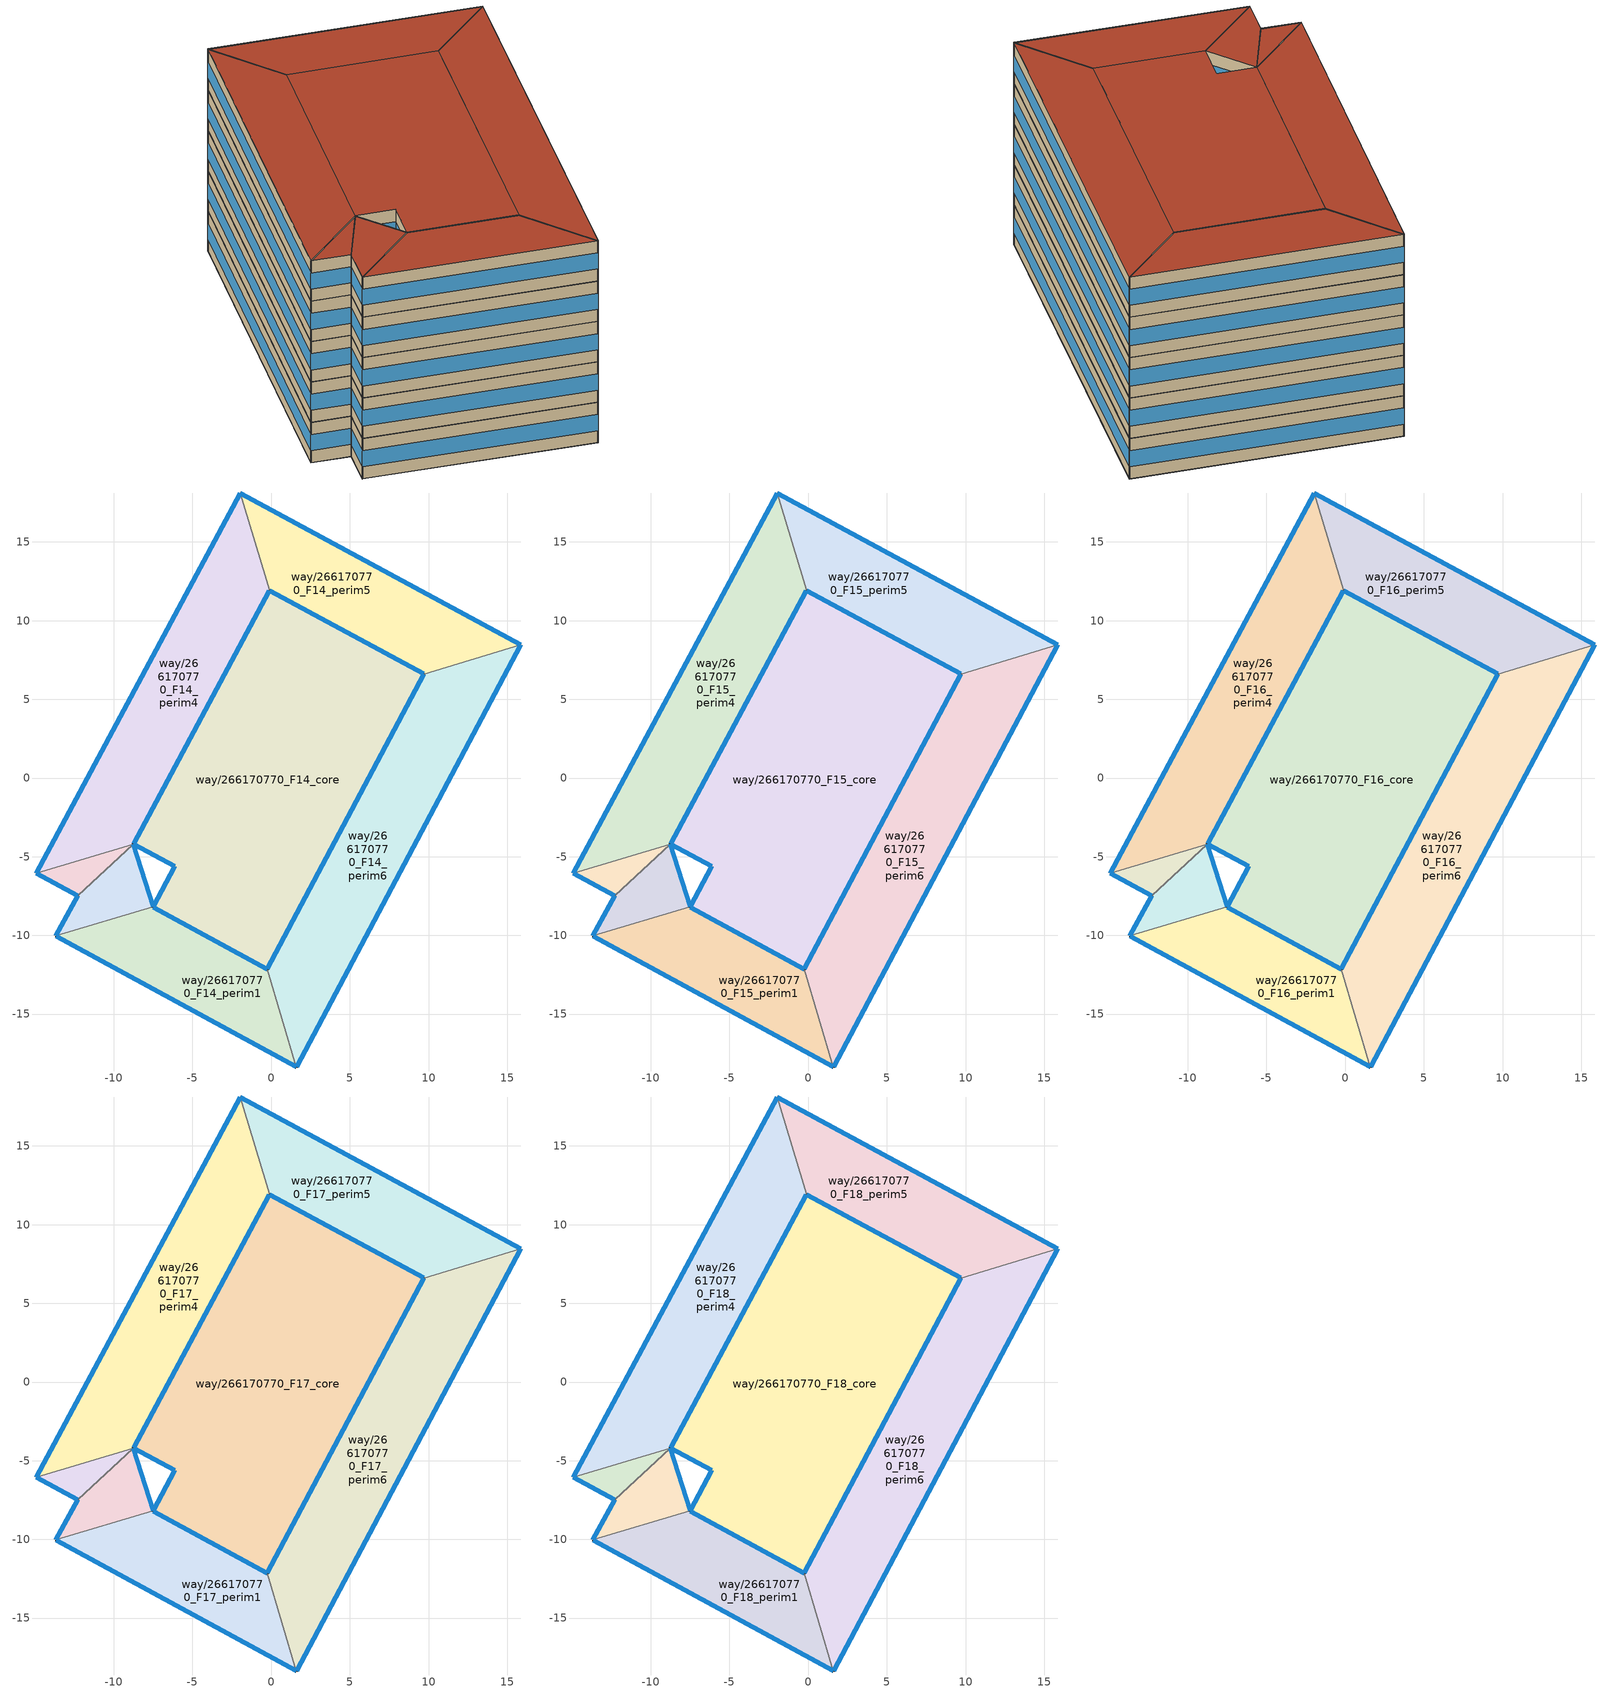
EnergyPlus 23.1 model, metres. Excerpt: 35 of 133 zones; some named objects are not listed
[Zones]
way/266170770_F14_perim1
 floor to way/266170770_F13_perim1 (Floor_Construction): 1.61,-18.36 -0.26,-12.14 -7.5,-8.2 -13.67,-10.04 z49
 wall outside (Wall_Construction): 1.61,-18.36 -13.67,-10.04 / -7.5,-8.2 -0.26,-12.14 z49:52.5
 wall to way/266170770_F14_perim6 (Wall_Construction): -0.26,-12.14 1.61,-18.36 z49:52.5
 wall to way/266170770_F14_perim2 (Wall_Construction): -13.67,-10.04 -7.5,-8.2 z49:52.5
 window (Window_Construction): 1.6,-18.36 -13.67,-10.04 / -7.5,-8.2 -0.26,-12.14 z50.05:51.45
way/266170770_F14_perim2
 floor to way/266170770_F13_perim2 (Floor_Construction): -7.5,-8.2 -8.75,-4.2 -12.3,-7.48 -13.67,-10.04 z49
 wall outside (Wall_Construction): -13.67,-10.04 -12.3,-7.48 / -8.75,-4.2 -7.5,-8.2 z49:52.5
 wall to way/266170770_F14_perim3 (Wall_Construction): -12.3,-7.48 -8.75,-4.2 z49:52.5
 window (Window_Construction): -13.67,-10.04 -12.3,-7.48 / -8.75,-4.2 -7.5,-8.19 z50.05:51.45
way/266170770_F14_perim3
 floor to way/266170770_F13_perim3 (Floor_Construction): -8.75,-4.2 -14.94,-6.07 -12.3,-7.48 z49
 wall outside (Wall_Construction): -12.3,-7.48 -14.94,-6.07 z49:52.5
 wall to way/266170770_F14_perim4 (Wall_Construction): -14.94,-6.07 -8.75,-4.2 z49:52.5
 window (Window_Construction): -12.3,-7.48 -14.94,-6.07 z50.05:51.45
way/266170770_F14_perim4
 floor to way/266170770_F13_perim4 (Floor_Construction): -8.75,-4.2 -0.1,11.91 -1.96,18.11 -14.94,-6.07 z49
 wall outside (Wall_Construction): -14.94,-6.07 -1.96,18.11 / -0.1,11.91 -8.75,-4.2 z49:52.5
 wall to way/266170770_F14_perim5 (Wall_Construction): -1.96,18.11 -0.1,11.91 z49:52.5
 window (Window_Construction): -14.93,-6.05 -1.97,18.1 / -0.11,11.9 -8.74,-4.19 z50.05:51.45
way/266170770_F14_perim5
 floor to way/266170770_F13_perim5 (Floor_Construction): 15.87,8.47 -1.96,18.11 -0.1,11.91 9.7,6.61 z49
 wall outside (Wall_Construction): -1.96,18.11 15.87,8.47 / 9.7,6.61 -0.1,11.91 z49:52.5
 wall to way/266170770_F14_perim6 (Wall_Construction): 15.87,8.47 9.7,6.61 z49:52.5
 window (Window_Construction): -1.95,18.11 15.86,8.47 / 9.7,6.61 -0.1,11.91 z50.05:51.45
way/266170770_F14_perim6
 floor to way/266170770_F13_perim6 (Floor_Construction): 1.61,-18.36 15.87,8.47 9.7,6.61 -0.26,-12.14 z49
 wall outside (Wall_Construction): 15.87,8.47 1.61,-18.36 / -0.26,-12.14 9.7,6.61 z49:52.5
 window (Window_Construction): 15.86,8.46 1.62,-18.35 / -0.25,-12.13 9.7,6.6 z50.05:51.45
way/266170770_F14_core
 floor to way/266170770_F13_core (Floor_Construction): 9.7,6.61 -0.26,-12.14 -7.5,-8.2 -6.12,-5.61 -8.75,-4.2 -0.1,11.91 z49
 wall outside (Wall_Construction): -8.75,-4.2 -6.12,-5.61 -7.5,-8.2 -0.26,-12.14 9.7,6.61 -0.1,11.91 -8.75,-4.2 z49:52.5
 window (Window_Construction): -8.75,-4.2 -6.12,-5.61 / -6.12,-5.61 -7.5,-8.19 / -7.5,-8.2 -0.26,-12.14 / -0.11,11.9 -8.74,-4.19 / 9.7,6.61 -0.1,11.91 / -0.25,-12.13 9.7,6.6 z50.05:51.45
way/266170770_F15_perim1
 floor to way/266170770_F14_perim1 (Floor_Construction): 1.61,-18.36 -0.26,-12.14 -7.5,-8.2 -13.67,-10.04 z52.5
 wall outside (Wall_Construction): 1.61,-18.36 -13.67,-10.04 / -7.5,-8.2 -0.26,-12.14 z52.5:56
 wall to way/266170770_F15_perim6 (Wall_Construction): -0.26,-12.14 1.61,-18.36 z52.5:56
 wall to way/266170770_F15_perim2 (Wall_Construction): -13.67,-10.04 -7.5,-8.2 z52.5:56
 window (Window_Construction): 1.6,-18.36 -13.67,-10.04 / -7.5,-8.2 -0.26,-12.14 z53.55:54.95
way/266170770_F15_perim2
 floor to way/266170770_F14_perim2 (Floor_Construction): -7.5,-8.2 -8.75,-4.2 -12.3,-7.48 -13.67,-10.04 z52.5
 wall outside (Wall_Construction): -13.67,-10.04 -12.3,-7.48 / -8.75,-4.2 -7.5,-8.2 z52.5:56
 wall to way/266170770_F15_perim3 (Wall_Construction): -12.3,-7.48 -8.75,-4.2 z52.5:56
 window (Window_Construction): -13.67,-10.04 -12.3,-7.48 / -8.75,-4.2 -7.5,-8.19 z53.55:54.95
way/266170770_F15_perim3
 floor to way/266170770_F14_perim3 (Floor_Construction): -8.75,-4.2 -14.94,-6.07 -12.3,-7.48 z52.5
 wall outside (Wall_Construction): -12.3,-7.48 -14.94,-6.07 z52.5:56
 wall to way/266170770_F15_perim4 (Wall_Construction): -14.94,-6.07 -8.75,-4.2 z52.5:56
 window (Window_Construction): -12.3,-7.48 -14.94,-6.07 z53.55:54.95
way/266170770_F15_perim4
 floor to way/266170770_F14_perim4 (Floor_Construction): -8.75,-4.2 -0.1,11.91 -1.96,18.11 -14.94,-6.07 z52.5
 wall outside (Wall_Construction): -14.94,-6.07 -1.96,18.11 / -0.1,11.91 -8.75,-4.2 z52.5:56
 wall to way/266170770_F15_perim5 (Wall_Construction): -1.96,18.11 -0.1,11.91 z52.5:56
 window (Window_Construction): -14.93,-6.05 -1.97,18.1 / -0.11,11.9 -8.74,-4.19 z53.55:54.95
way/266170770_F15_perim5
 floor to way/266170770_F14_perim5 (Floor_Construction): 15.87,8.47 -1.96,18.11 -0.1,11.91 9.7,6.61 z52.5
 wall outside (Wall_Construction): -1.96,18.11 15.87,8.47 / 9.7,6.61 -0.1,11.91 z52.5:56
 wall to way/266170770_F15_perim6 (Wall_Construction): 15.87,8.47 9.7,6.61 z52.5:56
 window (Window_Construction): -1.95,18.11 15.86,8.47 / 9.7,6.61 -0.1,11.91 z53.55:54.95
way/266170770_F15_perim6
 floor to way/266170770_F14_perim6 (Floor_Construction): 1.61,-18.36 15.87,8.47 9.7,6.61 -0.26,-12.14 z52.5
 wall outside (Wall_Construction): 15.87,8.47 1.61,-18.36 / -0.26,-12.14 9.7,6.61 z52.5:56
 window (Window_Construction): 15.86,8.46 1.62,-18.35 / -0.25,-12.13 9.7,6.6 z53.55:54.95
way/266170770_F15_core
 floor to way/266170770_F14_core (Floor_Construction): 9.7,6.61 -0.26,-12.14 -7.5,-8.2 -6.12,-5.61 -8.75,-4.2 -0.1,11.91 z52.5
 wall outside (Wall_Construction): -8.75,-4.2 -6.12,-5.61 -7.5,-8.2 -0.26,-12.14 9.7,6.61 -0.1,11.91 -8.75,-4.2 z52.5:56
 window (Window_Construction): -8.75,-4.2 -6.12,-5.61 / -6.12,-5.61 -7.5,-8.19 / -7.5,-8.2 -0.26,-12.14 / -0.11,11.9 -8.74,-4.19 / 9.7,6.61 -0.1,11.91 / -0.25,-12.13 9.7,6.6 z53.55:54.95
way/266170770_F16_perim1
 floor to way/266170770_F15_perim1 (Floor_Construction): 1.61,-18.36 -0.26,-12.14 -7.5,-8.2 -13.67,-10.04 z56
 wall outside (Wall_Construction): 1.61,-18.36 -13.67,-10.04 / -7.5,-8.2 -0.26,-12.14 z56:59.5
 wall to way/266170770_F16_perim6 (Wall_Construction): -0.26,-12.14 1.61,-18.36 z56:59.5
 wall to way/266170770_F16_perim2 (Wall_Construction): -13.67,-10.04 -7.5,-8.2 z56:59.5
 window (Window_Construction): 1.6,-18.36 -13.67,-10.04 / -7.5,-8.2 -0.26,-12.14 z57.05:58.45
way/266170770_F16_perim2
 floor to way/266170770_F15_perim2 (Floor_Construction): -7.5,-8.2 -8.75,-4.2 -12.3,-7.48 -13.67,-10.04 z56
 wall outside (Wall_Construction): -13.67,-10.04 -12.3,-7.48 / -8.75,-4.2 -7.5,-8.2 z56:59.5
 wall to way/266170770_F16_perim3 (Wall_Construction): -12.3,-7.48 -8.75,-4.2 z56:59.5
 window (Window_Construction): -13.67,-10.04 -12.3,-7.48 / -8.75,-4.2 -7.5,-8.19 z57.05:58.45
way/266170770_F16_perim3
 floor to way/266170770_F15_perim3 (Floor_Construction): -8.75,-4.2 -14.94,-6.07 -12.3,-7.48 z56
 wall outside (Wall_Construction): -12.3,-7.48 -14.94,-6.07 z56:59.5
 wall to way/266170770_F16_perim4 (Wall_Construction): -14.94,-6.07 -8.75,-4.2 z56:59.5
 window (Window_Construction): -12.3,-7.48 -14.94,-6.07 z57.05:58.45
way/266170770_F16_perim4
 floor to way/266170770_F15_perim4 (Floor_Construction): -8.75,-4.2 -0.1,11.91 -1.96,18.11 -14.94,-6.07 z56
 wall outside (Wall_Construction): -14.94,-6.07 -1.96,18.11 / -0.1,11.91 -8.75,-4.2 z56:59.5
 wall to way/266170770_F16_perim5 (Wall_Construction): -1.96,18.11 -0.1,11.91 z56:59.5
 window (Window_Construction): -14.93,-6.05 -1.97,18.1 / -0.11,11.9 -8.74,-4.19 z57.05:58.45
way/266170770_F16_perim5
 floor to way/266170770_F15_perim5 (Floor_Construction): 15.87,8.47 -1.96,18.11 -0.1,11.91 9.7,6.61 z56
 wall outside (Wall_Construction): -1.96,18.11 15.87,8.47 / 9.7,6.61 -0.1,11.91 z56:59.5
 wall to way/266170770_F16_perim6 (Wall_Construction): 15.87,8.47 9.7,6.61 z56:59.5
 window (Window_Construction): -1.95,18.11 15.86,8.47 / 9.7,6.61 -0.1,11.91 z57.05:58.45
way/266170770_F16_perim6
 floor to way/266170770_F15_perim6 (Floor_Construction): 1.61,-18.36 15.87,8.47 9.7,6.61 -0.26,-12.14 z56
 wall outside (Wall_Construction): 15.87,8.47 1.61,-18.36 / -0.26,-12.14 9.7,6.61 z56:59.5
 window (Window_Construction): 15.86,8.46 1.62,-18.35 / -0.25,-12.13 9.7,6.6 z57.05:58.45
way/266170770_F16_core
 floor to way/266170770_F15_core (Floor_Construction): 9.7,6.61 -0.26,-12.14 -7.5,-8.2 -6.12,-5.61 -8.75,-4.2 -0.1,11.91 z56
 wall outside (Wall_Construction): -8.75,-4.2 -6.12,-5.61 -7.5,-8.2 -0.26,-12.14 9.7,6.61 -0.1,11.91 -8.75,-4.2 z56:59.5
 window (Window_Construction): -8.75,-4.2 -6.12,-5.61 / -6.12,-5.61 -7.5,-8.19 / -7.5,-8.2 -0.26,-12.14 / -0.11,11.9 -8.74,-4.19 / 9.7,6.61 -0.1,11.91 / -0.25,-12.13 9.7,6.6 z57.05:58.45
way/266170770_F17_perim1
 floor to way/266170770_F16_perim1 (Floor_Construction): 1.61,-18.36 -0.26,-12.14 -7.5,-8.2 -13.67,-10.04 z59.5
 wall outside (Wall_Construction): 1.61,-18.36 -13.67,-10.04 / -7.5,-8.2 -0.26,-12.14 z59.5:63
 wall to way/266170770_F17_perim6 (Wall_Construction): -0.26,-12.14 1.61,-18.36 z59.5:63
 wall to way/266170770_F17_perim2 (Wall_Construction): -13.67,-10.04 -7.5,-8.2 z59.5:63
 window (Window_Construction): 1.6,-18.36 -13.67,-10.04 / -7.5,-8.2 -0.26,-12.14 z60.55:61.95
way/266170770_F17_perim2
 floor to way/266170770_F16_perim2 (Floor_Construction): -7.5,-8.2 -8.75,-4.2 -12.3,-7.48 -13.67,-10.04 z59.5
 wall outside (Wall_Construction): -13.67,-10.04 -12.3,-7.48 / -8.75,-4.2 -7.5,-8.2 z59.5:63
 wall to way/266170770_F17_perim3 (Wall_Construction): -12.3,-7.48 -8.75,-4.2 z59.5:63
 window (Window_Construction): -13.67,-10.04 -12.3,-7.48 / -8.75,-4.2 -7.5,-8.19 z60.55:61.95
way/266170770_F17_perim3
 floor to way/266170770_F16_perim3 (Floor_Construction): -8.75,-4.2 -14.94,-6.07 -12.3,-7.48 z59.5
 wall outside (Wall_Construction): -12.3,-7.48 -14.94,-6.07 z59.5:63
 wall to way/266170770_F17_perim4 (Wall_Construction): -14.94,-6.07 -8.75,-4.2 z59.5:63
 window (Window_Construction): -12.3,-7.48 -14.94,-6.07 z60.55:61.95
way/266170770_F17_perim4
 floor to way/266170770_F16_perim4 (Floor_Construction): -8.75,-4.2 -0.1,11.91 -1.96,18.11 -14.94,-6.07 z59.5
 wall outside (Wall_Construction): -14.94,-6.07 -1.96,18.11 / -0.1,11.91 -8.75,-4.2 z59.5:63
 wall to way/266170770_F17_perim5 (Wall_Construction): -1.96,18.11 -0.1,11.91 z59.5:63
 window (Window_Construction): -14.93,-6.05 -1.97,18.1 / -0.11,11.9 -8.74,-4.19 z60.55:61.95
way/266170770_F17_perim5
 floor to way/266170770_F16_perim5 (Floor_Construction): 15.87,8.47 -1.96,18.11 -0.1,11.91 9.7,6.61 z59.5
 wall outside (Wall_Construction): -1.96,18.11 15.87,8.47 / 9.7,6.61 -0.1,11.91 z59.5:63
 wall to way/266170770_F17_perim6 (Wall_Construction): 15.87,8.47 9.7,6.61 z59.5:63
 window (Window_Construction): -1.95,18.11 15.86,8.47 / 9.7,6.61 -0.1,11.91 z60.55:61.95
way/266170770_F17_perim6
 floor to way/266170770_F16_perim6 (Floor_Construction): 1.61,-18.36 15.87,8.47 9.7,6.61 -0.26,-12.14 z59.5
 wall outside (Wall_Construction): 15.87,8.47 1.61,-18.36 / -0.26,-12.14 9.7,6.61 z59.5:63
 window (Window_Construction): 15.86,8.46 1.62,-18.35 / -0.25,-12.13 9.7,6.6 z60.55:61.95
way/266170770_F17_core
 floor to way/266170770_F16_core (Floor_Construction): 9.7,6.61 -0.26,-12.14 -7.5,-8.2 -6.12,-5.61 -8.75,-4.2 -0.1,11.91 z59.5
 wall outside (Wall_Construction): -8.75,-4.2 -6.12,-5.61 -7.5,-8.2 -0.26,-12.14 9.7,6.61 -0.1,11.91 -8.75,-4.2 z59.5:63
 window (Window_Construction): -8.75,-4.2 -6.12,-5.61 / -6.12,-5.61 -7.5,-8.19 / -7.5,-8.2 -0.26,-12.14 / -0.11,11.9 -8.74,-4.19 / 9.7,6.61 -0.1,11.91 / -0.25,-12.13 9.7,6.6 z60.55:61.95
way/266170770_F18_perim1
 floor to way/266170770_F17_perim1 (Floor_Construction): 1.61,-18.36 -0.26,-12.14 -7.5,-8.2 -13.67,-10.04 z63
 wall outside (Wall_Construction): 1.61,-18.36 -13.67,-10.04 / -7.5,-8.2 -0.26,-12.14 z63:66.5
 wall to way/266170770_F18_perim6 (Wall_Construction): -0.26,-12.14 1.61,-18.36 z63:66.5
 wall to way/266170770_F18_perim2 (Wall_Construction): -13.67,-10.04 -7.5,-8.2 z63:66.5
 window (Window_Construction): 1.6,-18.36 -13.67,-10.04 / -7.5,-8.2 -0.26,-12.14 z64.05:65.45
 roof outside (Roof_Construction): -0.26,-12.14 1.61,-18.36 -13.67,-10.04 -7.5,-8.2 z66.5
way/266170770_F18_perim2
 floor to way/266170770_F17_perim2 (Floor_Construction): -7.5,-8.2 -8.75,-4.2 -12.3,-7.48 -13.67,-10.04 z63
 wall outside (Wall_Construction): -13.67,-10.04 -12.3,-7.48 / -8.75,-4.2 -7.5,-8.2 z63:66.5
 wall to way/266170770_F18_perim3 (Wall_Construction): -12.3,-7.48 -8.75,-4.2 z63:66.5
 window (Window_Construction): -13.67,-10.04 -12.3,-7.48 / -8.75,-4.2 -7.5,-8.19 z64.05:65.45
 roof outside (Roof_Construction): -8.75,-4.2 -7.5,-8.2 -13.67,-10.04 -12.3,-7.48 z66.5
way/266170770_F18_perim3
 floor to way/266170770_F17_perim3 (Floor_Construction): -8.75,-4.2 -14.94,-6.07 -12.3,-7.48 z63
 wall outside (Wall_Construction): -12.3,-7.48 -14.94,-6.07 z63:66.5
 wall to way/266170770_F18_perim4 (Wall_Construction): -14.94,-6.07 -8.75,-4.2 z63:66.5
 window (Window_Construction): -12.3,-7.48 -14.94,-6.07 z64.05:65.45
 roof outside (Roof_Construction): -8.75,-4.2 -12.3,-7.48 -14.94,-6.07 z66.5
way/266170770_F18_perim4
 floor to way/266170770_F17_perim4 (Floor_Construction): -8.75,-4.2 -0.1,11.91 -1.96,18.11 -14.94,-6.07 z63
 wall outside (Wall_Construction): -14.94,-6.07 -1.96,18.11 / -0.1,11.91 -8.75,-4.2 z63:66.5
 wall to way/266170770_F18_perim5 (Wall_Construction): -1.96,18.11 -0.1,11.91 z63:66.5
 window (Window_Construction): -14.93,-6.05 -1.97,18.1 / -0.11,11.9 -8.74,-4.19 z64.05:65.45
 roof outside (Roof_Construction): -1.96,18.11 -0.1,11.91 -8.75,-4.2 -14.94,-6.07 z66.5
way/266170770_F18_perim5
 floor to way/266170770_F17_perim5 (Floor_Construction): 15.87,8.47 -1.96,18.11 -0.1,11.91 9.7,6.61 z63
 wall outside (Wall_Construction): -1.96,18.11 15.87,8.47 / 9.7,6.61 -0.1,11.91 z63:66.5
 wall to way/266170770_F18_perim6 (Wall_Construction): 15.87,8.47 9.7,6.61 z63:66.5
 window (Window_Construction): -1.95,18.11 15.86,8.47 / 9.7,6.61 -0.1,11.91 z64.05:65.45
 roof outside (Roof_Construction): 15.87,8.47 9.7,6.61 -0.1,11.91 -1.96,18.11 z66.5
way/266170770_F18_perim6
 floor to way/266170770_F17_perim6 (Floor_Construction): 1.61,-18.36 15.87,8.47 9.7,6.61 -0.26,-12.14 z63
 wall outside (Wall_Construction): 15.87,8.47 1.61,-18.36 / -0.26,-12.14 9.7,6.61 z63:66.5
 window (Window_Construction): 15.86,8.46 1.62,-18.35 / -0.25,-12.13 9.7,6.6 z64.05:65.45
 roof outside (Roof_Construction): 15.87,8.47 1.61,-18.36 -0.26,-12.14 9.7,6.61 z66.5
way/266170770_F18_core
 floor to way/266170770_F17_core (Floor_Construction): 9.7,6.61 -0.26,-12.14 -7.5,-8.2 -6.12,-5.61 -8.75,-4.2 -0.1,11.91 z63
 wall outside (Wall_Construction): -8.75,-4.2 -6.12,-5.61 -7.5,-8.2 -0.26,-12.14 9.7,6.61 -0.1,11.91 -8.75,-4.2 z63:66.5
 window (Window_Construction): -8.75,-4.2 -6.12,-5.61 / -6.12,-5.61 -7.5,-8.19 / -7.5,-8.2 -0.26,-12.14 / -0.11,11.9 -8.74,-4.19 / 9.7,6.61 -0.1,11.91 / -0.25,-12.13 9.7,6.6 z64.05:65.45
 roof outside (Roof_Construction): -0.26,-12.14 9.7,6.61 -0.1,11.91 -8.75,-4.2 -6.12,-5.61 -7.5,-8.2 z66.5
[Building]
OpenUBEM_Building: North Axis=0; Terrain=City; Solar Distribution=FullExterior
[Site:Location]
New.York-Central.Park.Obs-Belvedere.Castle: Latitude=40.77889; Longitude=-73.9692; Time Zone=-5; Elevation=48
[SizingPeriod:WeatherFileDays]
AnnualSizingPeriod: Begin Month=1; Begin Day of Month=1; End Month=12; End Day of Month=31; Day of Week for Start Day=Monday; Use Weather File Daylight Saving Period=No; Use Weather File Rain and Snow Indicators=No
[SITE:WATERMAINSTEMPERATURE]
Calculation Method=CorrelationFromWeatherFile
[MATERIAL:NOMASS] Roughness=MediumRough; Thermal Absorptance=0.9; Solar Absorptance=0.7; Visible Absorptance=0.7
Name | Thermal Resistance
Roof_Assembly | 3.47222
Wall_Assembly | 1.06838
Floor_Assembly | 1.94932
[WINDOWMATERIAL:SIMPLEGLAZINGSYSTEM]
Window_Material: UFactor=3.236; Solar Heat Gain Coefficient=0.36; Visible Transmittance=0.6
[CONSTRUCTION]
Roof_Construction: Roof_Assembly
Wall_Construction: Wall_Assembly
Floor_Construction: Floor_Assembly
Window_Construction: Window_Material
[ZONE] Type=1; Multiplier=1; Ceiling Height=autocalculate; Volume=autocalculate; Floor Area=autocalculate; Part of Total Floor Area=Yes
way/266170770_F14_perim1; way/266170770_F15_perim1; way/266170770_F16_perim1; way/266170770_F17_perim1; way/266170770_F18_perim1; way/266170770_F14_perim2; way/266170770_F15_perim2; way/266170770_F16_perim2; way/266170770_F17_perim2; way/266170770_F18_perim2; way/266170770_F14_perim3; way/266170770_F15_perim3; way/266170770_F16_perim3; way/266170770_F17_perim3; way/266170770_F18_perim3; way/266170770_F14_perim4; way/266170770_F15_perim4; way/266170770_F16_perim4; way/266170770_F17_perim4; way/266170770_F18_perim4; way/266170770_F14_perim5; way/266170770_F15_perim5; way/266170770_F16_perim5; way/266170770_F17_perim5; way/266170770_F18_perim5; way/266170770_F14_perim6; way/266170770_F15_perim6; way/266170770_F16_perim6; way/266170770_F17_perim6; way/266170770_F18_perim6; way/266170770_F14_core; way/266170770_F15_core; way/266170770_F16_core; way/266170770_F17_core; way/266170770_F18_core
[PEOPLE] Number of People Schedule=Occupancy_Schedule_LargeOffice; Number of People Calculation Method=People/Area; People per Floor Area=0.0538213; Fraction Radiant=0.3; Sensible Heat Fraction=autocalculate; Activity Level Schedule=Activity_Level; Carbon Dioxide Generation Rate=3.82e-08; Enable ASHRAE 55 Comfort Warnings=No; Mean Radiant Temperature Calculation Type=ZoneAveraged; Clothing Insulation Calculation Method=ClothingInsulationSchedule; Cold Stress Temperature Threshold=15.56; Heat Stress Temperature Threshold=30
Name | Zone or ZoneList or Space or SpaceList
People_way/266170770_F14_core | way/266170770_F14_core
People_way/266170770_F15_core | way/266170770_F15_core
People_way/266170770_F16_core | way/266170770_F16_core
People_way/266170770_F17_core | way/266170770_F17_core
People_way/266170770_F18_core | way/266170770_F18_core
People_way/266170770_F14_perim1 | way/266170770_F14_perim1
People_way/266170770_F15_perim1 | way/266170770_F15_perim1
People_way/266170770_F16_perim1 | way/266170770_F16_perim1
People_way/266170770_F17_perim1 | way/266170770_F17_perim1
People_way/266170770_F18_perim1 | way/266170770_F18_perim1
People_way/266170770_F14_perim2 | way/266170770_F14_perim2
People_way/266170770_F15_perim2 | way/266170770_F15_perim2
People_way/266170770_F16_perim2 | way/266170770_F16_perim2
People_way/266170770_F17_perim2 | way/266170770_F17_perim2
People_way/266170770_F18_perim2 | way/266170770_F18_perim2
People_way/266170770_F14_perim3 | way/266170770_F14_perim3
People_way/266170770_F15_perim3 | way/266170770_F15_perim3
People_way/266170770_F16_perim3 | way/266170770_F16_perim3
People_way/266170770_F17_perim3 | way/266170770_F17_perim3
People_way/266170770_F18_perim3 | way/266170770_F18_perim3
People_way/266170770_F14_perim4 | way/266170770_F14_perim4
People_way/266170770_F15_perim4 | way/266170770_F15_perim4
People_way/266170770_F16_perim4 | way/266170770_F16_perim4
People_way/266170770_F17_perim4 | way/266170770_F17_perim4
People_way/266170770_F18_perim4 | way/266170770_F18_perim4
People_way/266170770_F14_perim5 | way/266170770_F14_perim5
People_way/266170770_F15_perim5 | way/266170770_F15_perim5
People_way/266170770_F16_perim5 | way/266170770_F16_perim5
People_way/266170770_F17_perim5 | way/266170770_F17_perim5
People_way/266170770_F18_perim5 | way/266170770_F18_perim5
People_way/266170770_F14_perim6 | way/266170770_F14_perim6
People_way/266170770_F15_perim6 | way/266170770_F15_perim6
People_way/266170770_F16_perim6 | way/266170770_F16_perim6
People_way/266170770_F17_perim6 | way/266170770_F17_perim6
People_way/266170770_F18_perim6 | way/266170770_F18_perim6
[LIGHTS] Schedule=Lighting_Schedule_LargeOffice; Design Level Calculation Method=Watts/Area; Watts per Zone Floor Area=10.76; Return Air Fraction=0; Fraction Radiant=0.42; Fraction Visible=0; Fraction Replaceable=1; EndUse Subcategory=General; Return Air Fraction Calculated from Plenum Temperature=No; Return Air Fraction Function of Plenum Temperature Coefficient 1=0; Return Air Fraction Function of Plenum Temperature Coefficient 2=0
Name | Zone or ZoneList or Space or SpaceList
Lights_way/266170770_F14_core | way/266170770_F14_core
Lights_way/266170770_F15_core | way/266170770_F15_core
Lights_way/266170770_F16_core | way/266170770_F16_core
Lights_way/266170770_F17_core | way/266170770_F17_core
Lights_way/266170770_F18_core | way/266170770_F18_core
Lights_way/266170770_F14_perim1 | way/266170770_F14_perim1
Lights_way/266170770_F15_perim1 | way/266170770_F15_perim1
Lights_way/266170770_F16_perim1 | way/266170770_F16_perim1
Lights_way/266170770_F17_perim1 | way/266170770_F17_perim1
Lights_way/266170770_F18_perim1 | way/266170770_F18_perim1
Lights_way/266170770_F14_perim2 | way/266170770_F14_perim2
Lights_way/266170770_F15_perim2 | way/266170770_F15_perim2
Lights_way/266170770_F16_perim2 | way/266170770_F16_perim2
Lights_way/266170770_F17_perim2 | way/266170770_F17_perim2
Lights_way/266170770_F18_perim2 | way/266170770_F18_perim2
Lights_way/266170770_F14_perim3 | way/266170770_F14_perim3
Lights_way/266170770_F15_perim3 | way/266170770_F15_perim3
Lights_way/266170770_F16_perim3 | way/266170770_F16_perim3
Lights_way/266170770_F17_perim3 | way/266170770_F17_perim3
Lights_way/266170770_F18_perim3 | way/266170770_F18_perim3
Lights_way/266170770_F14_perim4 | way/266170770_F14_perim4
Lights_way/266170770_F15_perim4 | way/266170770_F15_perim4
Lights_way/266170770_F16_perim4 | way/266170770_F16_perim4
Lights_way/266170770_F17_perim4 | way/266170770_F17_perim4
Lights_way/266170770_F18_perim4 | way/266170770_F18_perim4
Lights_way/266170770_F14_perim5 | way/266170770_F14_perim5
Lights_way/266170770_F15_perim5 | way/266170770_F15_perim5
Lights_way/266170770_F16_perim5 | way/266170770_F16_perim5
Lights_way/266170770_F17_perim5 | way/266170770_F17_perim5
Lights_way/266170770_F18_perim5 | way/266170770_F18_perim5
Lights_way/266170770_F14_perim6 | way/266170770_F14_perim6
Lights_way/266170770_F15_perim6 | way/266170770_F15_perim6
Lights_way/266170770_F16_perim6 | way/266170770_F16_perim6
Lights_way/266170770_F17_perim6 | way/266170770_F17_perim6
Lights_way/266170770_F18_perim6 | way/266170770_F18_perim6
[ELECTRICEQUIPMENT] Schedule=Equipment_Schedule_LargeOffice; Design Level Calculation Method=Watts/Area; Watts per Zone Floor Area=10.76; Fraction Latent=0; Fraction Radiant=0.5; Fraction Lost=0; EndUse Subcategory=General
Name | Zone or ZoneList or Space or SpaceList
Equipment_way/266170770_F14_core | way/266170770_F14_core
Equipment_way/266170770_F15_core | way/266170770_F15_core
Equipment_way/266170770_F16_core | way/266170770_F16_core
Equipment_way/266170770_F17_core | way/266170770_F17_core
Equipment_way/266170770_F18_core | way/266170770_F18_core
Equipment_way/266170770_F14_perim1 | way/266170770_F14_perim1
Equipment_way/266170770_F15_perim1 | way/266170770_F15_perim1
Equipment_way/266170770_F16_perim1 | way/266170770_F16_perim1
Equipment_way/266170770_F17_perim1 | way/266170770_F17_perim1
Equipment_way/266170770_F18_perim1 | way/266170770_F18_perim1
Equipment_way/266170770_F14_perim2 | way/266170770_F14_perim2
Equipment_way/266170770_F15_perim2 | way/266170770_F15_perim2
Equipment_way/266170770_F16_perim2 | way/266170770_F16_perim2
Equipment_way/266170770_F17_perim2 | way/266170770_F17_perim2
Equipment_way/266170770_F18_perim2 | way/266170770_F18_perim2
Equipment_way/266170770_F14_perim3 | way/266170770_F14_perim3
Equipment_way/266170770_F15_perim3 | way/266170770_F15_perim3
Equipment_way/266170770_F16_perim3 | way/266170770_F16_perim3
Equipment_way/266170770_F17_perim3 | way/266170770_F17_perim3
Equipment_way/266170770_F18_perim3 | way/266170770_F18_perim3
Equipment_way/266170770_F14_perim4 | way/266170770_F14_perim4
Equipment_way/266170770_F15_perim4 | way/266170770_F15_perim4
Equipment_way/266170770_F16_perim4 | way/266170770_F16_perim4
Equipment_way/266170770_F17_perim4 | way/266170770_F17_perim4
Equipment_way/266170770_F18_perim4 | way/266170770_F18_perim4
Equipment_way/266170770_F14_perim5 | way/266170770_F14_perim5
Equipment_way/266170770_F15_perim5 | way/266170770_F15_perim5
Equipment_way/266170770_F16_perim5 | way/266170770_F16_perim5
Equipment_way/266170770_F17_perim5 | way/266170770_F17_perim5
Equipment_way/266170770_F18_perim5 | way/266170770_F18_perim5
Equipment_way/266170770_F14_perim6 | way/266170770_F14_perim6
Equipment_way/266170770_F15_perim6 | way/266170770_F15_perim6
Equipment_way/266170770_F16_perim6 | way/266170770_F16_perim6
Equipment_way/266170770_F17_perim6 | way/266170770_F17_perim6
Equipment_way/266170770_F18_perim6 | way/266170770_F18_perim6
[ZONEINFILTRATION:DESIGNFLOWRATE] Schedule=Infiltration_Schedule_LargeOffice; Design Flow Rate Calculation Method=Flow/ExteriorWallArea; Flow Rate per Exterior Surface Area=0.000285; Constant Term Coefficient=1; Temperature Term Coefficient=0; Velocity Term Coefficient=0; Velocity Squared Term Coefficient=0
Name | Zone or ZoneList or Space or SpaceList
Infiltration_way/266170770_F14_core | way/266170770_F14_core
Infiltration_way/266170770_F15_core | way/266170770_F15_core
Infiltration_way/266170770_F16_core | way/266170770_F16_core
Infiltration_way/266170770_F17_core | way/266170770_F17_core
Infiltration_way/266170770_F18_core | way/266170770_F18_core
Infiltration_way/266170770_F14_perim1 | way/266170770_F14_perim1
Infiltration_way/266170770_F15_perim1 | way/266170770_F15_perim1
Infiltration_way/266170770_F16_perim1 | way/266170770_F16_perim1
Infiltration_way/266170770_F17_perim1 | way/266170770_F17_perim1
Infiltration_way/266170770_F18_perim1 | way/266170770_F18_perim1
Infiltration_way/266170770_F14_perim2 | way/266170770_F14_perim2
Infiltration_way/266170770_F15_perim2 | way/266170770_F15_perim2
Infiltration_way/266170770_F16_perim2 | way/266170770_F16_perim2
Infiltration_way/266170770_F17_perim2 | way/266170770_F17_perim2
Infiltration_way/266170770_F18_perim2 | way/266170770_F18_perim2
Infiltration_way/266170770_F14_perim3 | way/266170770_F14_perim3
Infiltration_way/266170770_F15_perim3 | way/266170770_F15_perim3
Infiltration_way/266170770_F16_perim3 | way/266170770_F16_perim3
Infiltration_way/266170770_F17_perim3 | way/266170770_F17_perim3
Infiltration_way/266170770_F18_perim3 | way/266170770_F18_perim3
Infiltration_way/266170770_F14_perim4 | way/266170770_F14_perim4
Infiltration_way/266170770_F15_perim4 | way/266170770_F15_perim4
Infiltration_way/266170770_F16_perim4 | way/266170770_F16_perim4
Infiltration_way/266170770_F17_perim4 | way/266170770_F17_perim4
Infiltration_way/266170770_F18_perim4 | way/266170770_F18_perim4
Infiltration_way/266170770_F14_perim5 | way/266170770_F14_perim5
Infiltration_way/266170770_F15_perim5 | way/266170770_F15_perim5
Infiltration_way/266170770_F16_perim5 | way/266170770_F16_perim5
Infiltration_way/266170770_F17_perim5 | way/266170770_F17_perim5
Infiltration_way/266170770_F18_perim5 | way/266170770_F18_perim5
Infiltration_way/266170770_F14_perim6 | way/266170770_F14_perim6
Infiltration_way/266170770_F15_perim6 | way/266170770_F15_perim6
Infiltration_way/266170770_F16_perim6 | way/266170770_F16_perim6
Infiltration_way/266170770_F17_perim6 | way/266170770_F17_perim6
Infiltration_way/266170770_F18_perim6 | way/266170770_F18_perim6
[HVACTEMPLATE:THERMOSTAT] Heating Setpoint Schedule=Heating_Setpoint_LargeOffice; Cooling Setpoint Schedule=Cooling_Setpoint_LargeOffice
way/266170770_F16_perim4_Thermostat; way/266170770_F17_perim4_Thermostat; way/266170770_F18_perim4_Thermostat; way/266170770_F0_perim5_Thermostat; way/266170770_F1_perim5_Thermostat; way/266170770_F2_perim5_Thermostat; way/266170770_F3_perim5_Thermostat; way/266170770_F4_perim5_Thermostat; way/266170770_F5_perim5_Thermostat; way/266170770_F6_perim5_Thermostat; way/266170770_F7_perim5_Thermostat; way/266170770_F8_perim5_Thermostat; way/266170770_F9_perim5_Thermostat; way/266170770_F10_perim5_Thermostat; way/266170770_F11_perim5_Thermostat; way/266170770_F12_perim5_Thermostat; way/266170770_F13_perim5_Thermostat; way/266170770_F14_perim5_Thermostat; way/266170770_F15_perim5_Thermostat; way/266170770_F16_perim5_Thermostat; way/266170770_F17_perim5_Thermostat; way/266170770_F18_perim5_Thermostat; way/266170770_F0_perim6_Thermostat; way/266170770_F1_perim6_Thermostat; way/266170770_F2_perim6_Thermostat; way/266170770_F3_perim6_Thermostat; way/266170770_F4_perim6_Thermostat; way/266170770_F5_perim6_Thermostat; way/266170770_F6_perim6_Thermostat; way/266170770_F7_perim6_Thermostat; way/266170770_F8_perim6_Thermostat; way/266170770_F9_perim6_Thermostat; way/266170770_F10_perim6_Thermostat; way/266170770_F11_perim6_Thermostat; way/266170770_F12_perim6_Thermostat; way/266170770_F13_perim6_Thermostat; way/266170770_F14_perim6_Thermostat; way/266170770_F15_perim6_Thermostat; way/266170770_F16_perim6_Thermostat; way/266170770_F17_perim6_Thermostat; way/266170770_F18_perim6_Thermostat
[HVACTEMPLATE:ZONE:VAV] Template VAV System=way/266170770_VAV_Sys; Supply Air Maximum Flow Rate=autosize; Zone Minimum Air Flow Input Method=Constant; Constant Minimum Air Flow Fraction=0.3; Outdoor Air Method=Flow/Person; Outdoor Air Flow Rate per Person=0.01; Outdoor Air Flow Rate per Zone Floor Area=0; Outdoor Air Flow Rate per Zone=0; Reheat Coil Type=HotWater; Damper Heating Action=Reverse; Baseboard Heating Type=None; Baseboard Heating Capacity=autosize; Zone Cooling Design Supply Air Temperature Input Method=SystemSupplyAirTemperature; Zone Cooling Design Supply Air Temperature=12.8; Zone Cooling Design Supply Air Temperature Difference=11.11; Zone Heating Design Supply Air Temperature Input Method=SupplyAirTemperature; Zone Heating Design Supply Air Temperature=50; Zone Heating Design Supply Air Temperature Difference=30
Name | Template Thermostat
way/266170770_F14_core | way/266170770_F14_core_Thermostat
way/266170770_F15_core | way/266170770_F15_core_Thermostat
way/266170770_F16_core | way/266170770_F16_core_Thermostat
way/266170770_F17_core | way/266170770_F17_core_Thermostat
way/266170770_F18_core | way/266170770_F18_core_Thermostat
way/266170770_F14_perim1 | way/266170770_F14_perim1_Thermostat
way/266170770_F15_perim1 | way/266170770_F15_perim1_Thermostat
way/266170770_F16_perim1 | way/266170770_F16_perim1_Thermostat
way/266170770_F17_perim1 | way/266170770_F17_perim1_Thermostat
way/266170770_F18_perim1 | way/266170770_F18_perim1_Thermostat
way/266170770_F14_perim2 | way/266170770_F14_perim2_Thermostat
way/266170770_F15_perim2 | way/266170770_F15_perim2_Thermostat
way/266170770_F16_perim2 | way/266170770_F16_perim2_Thermostat
way/266170770_F17_perim2 | way/266170770_F17_perim2_Thermostat
way/266170770_F18_perim2 | way/266170770_F18_perim2_Thermostat
way/266170770_F14_perim3 | way/266170770_F14_perim3_Thermostat
way/266170770_F15_perim3 | way/266170770_F15_perim3_Thermostat
way/266170770_F16_perim3 | way/266170770_F16_perim3_Thermostat
way/266170770_F17_perim3 | way/266170770_F17_perim3_Thermostat
way/266170770_F18_perim3 | way/266170770_F18_perim3_Thermostat
way/266170770_F14_perim4 | way/266170770_F14_perim4_Thermostat
way/266170770_F15_perim4 | way/266170770_F15_perim4_Thermostat
way/266170770_F16_perim4 | way/266170770_F16_perim4_Thermostat
way/266170770_F17_perim4 | way/266170770_F17_perim4_Thermostat
way/266170770_F18_perim4 | way/266170770_F18_perim4_Thermostat
way/266170770_F14_perim5 | way/266170770_F14_perim5_Thermostat
way/266170770_F15_perim5 | way/266170770_F15_perim5_Thermostat
way/266170770_F16_perim5 | way/266170770_F16_perim5_Thermostat
way/266170770_F17_perim5 | way/266170770_F17_perim5_Thermostat
way/266170770_F18_perim5 | way/266170770_F18_perim5_Thermostat
way/266170770_F14_perim6 | way/266170770_F14_perim6_Thermostat
way/266170770_F15_perim6 | way/266170770_F15_perim6_Thermostat
way/266170770_F16_perim6 | way/266170770_F16_perim6_Thermostat
way/266170770_F17_perim6 | way/266170770_F17_perim6_Thermostat
way/266170770_F18_perim6 | way/266170770_F18_perim6_Thermostat
[HVACTEMPLATE:SYSTEM:VAV]
way/266170770_VAV_Sys: Supply Fan Maximum Flow Rate=autosize; Supply Fan Minimum Flow Rate=autosize; Supply Fan Total Efficiency=0.6084; Supply Fan Delta Pressure=1389.42; Supply Fan Motor Efficiency=0.9; Supply Fan Motor in Air Stream Fraction=1; Cooling Coil Type=ChilledWater; Cooling Coil Design Setpoint=12.8; Heating Coil Type=HotWater; Heating Coil Design Setpoint=10; Gas Heating Coil Efficiency=0.8; Gas Heating Coil Parasitic Electric Load=0; Preheat Coil Type=None; Preheat Coil Design Setpoint=7.2; Gas Preheat Coil Efficiency=0.8; Gas Preheat Coil Parasitic Electric Load=0; Maximum Outdoor Air Flow Rate=autosize; Minimum Outdoor Air Flow Rate=autosize; Minimum Outdoor Air Control Type=ProportionalMinimum; Economizer Type=DifferentialDryBulb; Economizer Lockout=NoLockout; Supply Fan Placement=DrawThrough; Supply Fan PartLoad Power Coefficients=InletVaneDampers; Night Cycle Control=StayOff; Heat Recovery Type=None; Sensible Heat Recovery Effectiveness=0.7; Latent Heat Recovery Effectiveness=0.65; Cooling Coil Setpoint Reset Type=Warmest; Heating Coil Setpoint Reset Type=None; Dehumidification Control Type=None; Dehumidification Setpoint=60; Humidifier Type=None; Humidifier Rated Capacity=1e-06; Humidifier Rated Electric Power=autosize; Humidifier Setpoint=30; Sizing Option=NonCoincident; Return Fan=No; Return Fan Total Efficiency=0.7; Return Fan Delta Pressure=500; Return Fan Motor Efficiency=0.9; Return Fan Motor in Air Stream Fraction=1; Return Fan PartLoad Power Coefficients=InletVaneDampers
[HVACTEMPLATE:PLANT:CHILLEDWATERLOOP]
OpenUBEM_CHW_Loop: Pump Control Type=Intermittent; Chiller Plant Operation Scheme Type=Default; Chilled Water Design Setpoint=6.67; Chilled Water Pump Configuration=ConstantPrimaryNoSecondary; Primary Chilled Water Pump Rated Head=179352; Secondary Chilled Water Pump Rated Head=179352; Condenser Plant Operation Scheme Type=Default; Condenser Water Design Setpoint=29.4; Condenser Water Pump Rated Head=179352; Chilled Water Setpoint Reset Type=None; Chilled Water Setpoint at Outdoor DryBulb Low=12.2; Chilled Water Reset Outdoor DryBulb Low=15.6; Chilled Water Setpoint at Outdoor DryBulb High=6.7; Chilled Water Reset Outdoor DryBulb High=26.7; Chilled Water Primary Pump Type=SinglePump; Chilled Water Secondary Pump Type=SinglePump; Condenser Water Pump Type=SinglePump; Chilled Water Supply Side Bypass Pipe=Yes; Chilled Water Demand Side Bypass Pipe=Yes; Condenser Water Supply Side Bypass Pipe=Yes; Condenser Water Demand Side Bypass Pipe=Yes; Fluid Type=Water; Loop Design Delta Temperature=8.33; Chilled Water Load Distribution Scheme=SequentialLoad; Condenser Water Load Distribution Scheme=SequentialLoad
[HVACTEMPLATE:PLANT:CHILLER]
OpenUBEM_Chiller: Chiller Type=ElectricCentrifugalChiller; Capacity=autosize; Nominal COP=6.908; Condenser Type=WaterCooled; Priority=1; Sizing Factor=1; Minimum Part Load Ratio=0; Maximum Part Load Ratio=1; Optimum Part Load Ratio=1; Minimum Unloading Ratio=0.25; Leaving Chilled Water Lower Temperature Limit=5
[HVACTEMPLATE:PLANT:TOWER]
OpenUBEM_Tower: Tower Type=TwoSpeed; High Speed Nominal Capacity=autosize; High Speed Fan Power=autosize; Low Speed Nominal Capacity=autosize; Low Speed Fan Power=autosize; Free Convection Capacity=autosize; Priority=1; Sizing Factor=1; Template Plant Loop Type=ChilledWater
[HVACTEMPLATE:PLANT:HOTWATERLOOP]
OpenUBEM_HW_Loop: Pump Control Type=Intermittent; Hot Water Plant Operation Scheme Type=Default; Hot Water Design Setpoint=60; Hot Water Pump Configuration=ConstantFlow; Hot Water Pump Rated Head=179352; Hot Water Setpoint Reset Type=None; Hot Water Setpoint at Outdoor DryBulb Low=82.2; Hot Water Reset Outdoor DryBulb Low=-6.7; Hot Water Setpoint at Outdoor DryBulb High=65.6; Hot Water Reset Outdoor DryBulb High=10; Hot Water Pump Type=SinglePump; Supply Side Bypass Pipe=Yes; Demand Side Bypass Pipe=Yes; Fluid Type=Water; Loop Design Delta Temperature=11; Load Distribution Scheme=SequentialLoad
[HVACTEMPLATE:PLANT:BOILER]
OpenUBEM_HW_Boiler: Boiler Type=CondensingHotWaterBoiler; Capacity=autosize; Efficiency=0.945; Fuel Type=NaturalGas; Priority=1; Sizing Factor=1; Minimum Part Load Ratio=0; Maximum Part Load Ratio=1.1; Optimum Part Load Ratio=1; Water Outlet Upper Temperature Limit=100; Template Plant Loop Type=HotWater
[WATERUSE:CONNECTIONS]
DHW_WaterConn_LargeOffice: Hot Water Supply Temperature Schedule=OpenUBEM_DHW_Setpoint; Drain Water Heat Exchanger Type=None; Drain Water Heat Exchanger Destination=Plant; Water Use Equipment 1=DHW_WaterUse_LargeOffice
[SCHEDULE:COMPACT]
Occupancy_Schedule_LargeOffice: Through: 12/31, For: Weekdays, Until: 06:00, 0, Until: 07:00, 0.1, Until: 08:00, 0.2, Until: 12:00, 0.95, Until: 13:00, 0.5, Until: 17:00, 0.95, Until: 18:00, 0.3, Until: 22:00, 0.1, Until: 24:00, 0.05, For: Saturday, Until: 06:00, 0, Until: 08:00, 0.1, Until: 12:00, 0.3, Until: 17:00, 0.1, Until: 19:00, 0.05, Until: 24:00, 0, For: AllOtherDays, Until: 06:00, 0, Until: 18:00, 0.05, Until: 24:00, 0
Lighting_Schedule_LargeOffice: Through: 12/31, For: Weekdays, Until: 05:00, 0.04184, Until: 07:00, 0.08368, Until: 08:00, 0.25105, Until: 17:00, 0.75314, Until: 18:00, 0.41841, Until: 20:00, 0.25105, Until: 22:00, 0.16736, Until: 23:00, 0.08368, Until: 24:00, 0.04184, For: Saturday, Until: 06:00, 0.04184, Until: 08:00, 0.08368, Until: 12:00, 0.25105, Until: 17:00, 0.12552, Until: 24:00, 0.04184, For: AllOtherDays, Until: 24:00, 0.04184
Equipment_Schedule_LargeOffice: Through: 12/31, For: Weekdays, Until: 06:00, 0.307674, Until: 08:00, 0.381235, Until: 12:00, 0.857778, Until: 13:00, 0.76247, Until: 17:00, 0.857778, Until: 18:00, 0.476543, Until: 24:00, 0.381235, For: Saturday, Until: 06:00, 0.230755, Until: 08:00, 0.381235, Until: 12:00, 0.476543, Until: 17:00, 0.33358, Until: 19:00, 0.285926, Until: 24:00, 0.230755, For: AllOtherDays, Until: 06:00, 0.230755, Until: 18:00, 0.285926, Until: 24:00, 0.230755
Heating_Setpoint_LargeOffice: Through: 12/31, For: Weekdays, Until: 06:00, 15.6, Until: 07:00, 21.1, Until: 08:00, 21.1, Until: 12:00, 21.1, Until: 13:00, 21.1, Until: 17:00, 21.1, Until: 19:00, 21.1, Until: 24:00, 15.6, For: Saturday, Until: 06:00, 15.6, Until: 08:00, 21.1, Until: 12:00, 21.1, Until: 17:00, 21.1, Until: 19:00, 21.1, Until: 24:00, 15.6, For: AllOtherDays, Until: 06:00, 15.6, Until: 18:00, 21.1, Until: 24:00, 15.6
Cooling_Setpoint_LargeOffice: Through: 12/31, For: Weekdays, Until: 06:00, 29.4, Until: 07:00, 23.9, Until: 08:00, 23.9, Until: 12:00, 23.9, Until: 13:00, 23.9, Until: 17:00, 23.9, Until: 18:00, 23.9, Until: 22:00, 23.9, Until: 24:00, 23.9, For: Saturday, Until: 06:00, 29.4, Until: 08:00, 23.9, Until: 12:00, 23.9, Until: 17:00, 23.9, Until: 19:00, 23.9, Until: 24:00, 29.4, For: AllOtherDays, Until: 06:00, 29.4, Until: 18:00, 23.9, Until: 24:00, 29.4
Infiltration_Schedule_LargeOffice: Through: 12/31, For: Weekdays, Until: 06:00, 1, Until: 07:00, 0.25, Until: 08:00, 0.25, Until: 12:00, 0.25, Until: 13:00, 0.25, Until: 17:00, 0.25, Until: 18:00, 0.25, Until: 22:00, 0.25, Until: 24:00, 0.25, For: Saturday, Until: 06:00, 1, Until: 08:00, 0.25, Until: 12:00, 0.25, Until: 17:00, 0.25, Until: 19:00, 0.25, Until: 24:00, 1, For: AllOtherDays, Until: 06:00, 1, Until: 18:00, 0.25, Until: 24:00, 1
[Schedule:Constant]
Activity_Level: Hourly Value=120
[SCHEDULE:CONSTANT]
OpenUBEM_DHW_Setpoint: Hourly Value=60
